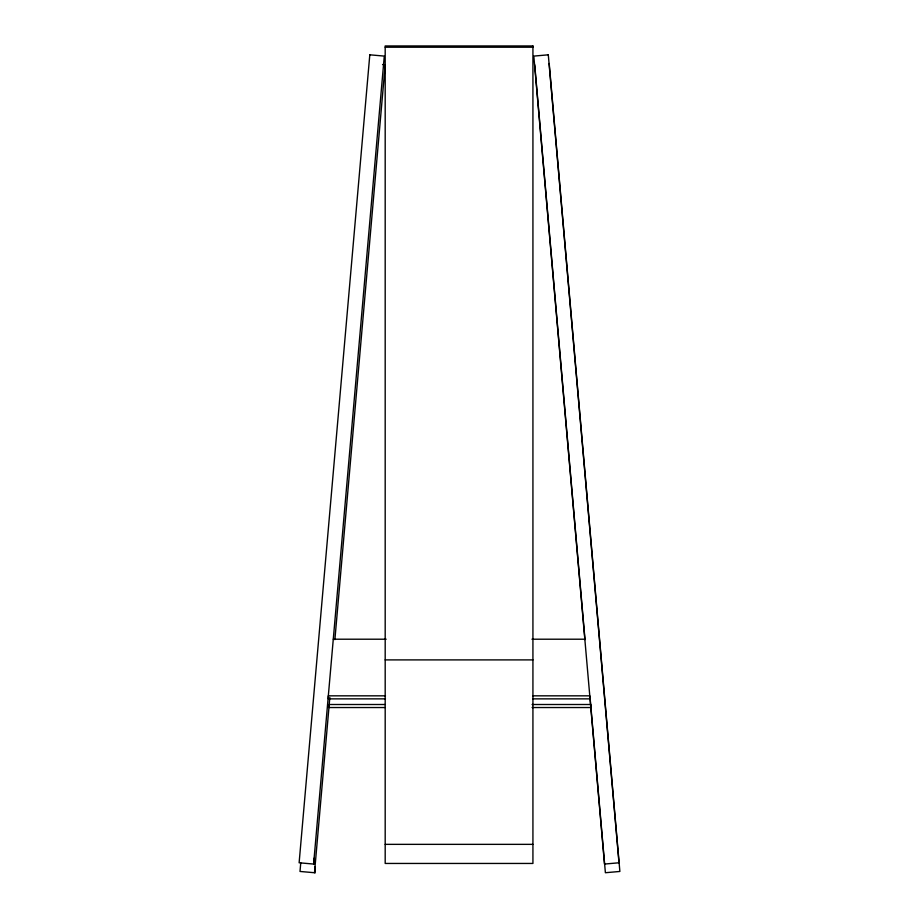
<?xml version="1.0" encoding="UTF-8"?>
<svg xmlns="http://www.w3.org/2000/svg" width="919" height="919" viewBox="0 0 919 919"><rect width="100%" height="100%" fill="white"/><g stroke="black" fill="none" stroke-linecap="round" stroke-linejoin="round"><path stroke-width="1.38" d="M300.754 862.884L300.008 871.453L314.493 872.728L329.829 697.429M334.884 639.635L385.187 64.767L382.545 64.537M385.187 47.214L532.928 47.214M333.275 639.21L386.164 639.21M531.952 639.21L584.829 639.21M385.187 659.899L532.928 659.899M385.475 695.832L328.324 695.832L328.324 698.865L385.475 698.865M532.641 695.832L589.791 695.832L589.791 698.865L532.641 698.865M384.935 704.505L329.209 704.505L329.209 707.538L384.935 707.538M532.101 704.505L590.676 704.505L590.676 707.538L532.101 707.538M385.187 844.354L532.928 844.354M549.194 63.503L619.877 871.453L605.391 872.728L590.055 697.429M534.709 64.767L585.001 639.635M315.01 866.858L315.01 873.05M314.126 858.185L314.126 864.377M369.806 54.818L299.123 862.78L313.609 864.055L384.291 56.093L369.806 54.818M548.298 54.818L533.813 56.093L604.507 864.055L618.992 862.78L548.298 54.818M532.928 45.95L385.187 45.95L385.187 863.446L532.928 863.446L532.928 45.95"/></g></svg>
